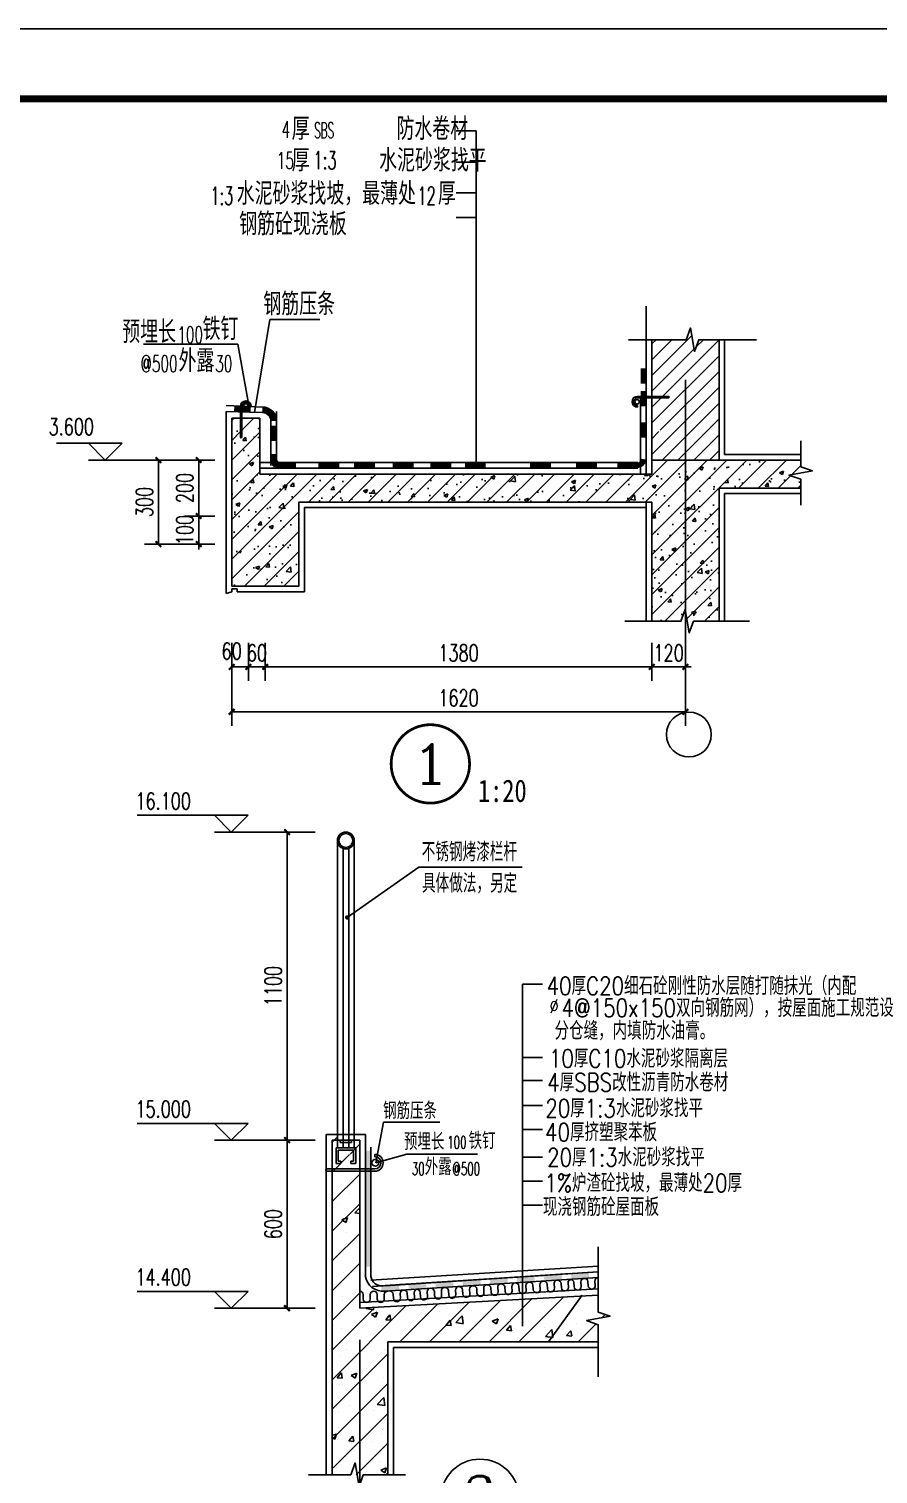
# Model space of a CAD drawing. Extents: x -522490 to 417652, y 450811 to 1108047.
# Drawn here: x 364187 to 370251, y 461490 to 471811 of the extents above; entities that cross this region are included whole.
import ezdxf
from ezdxf.enums import TextEntityAlignment as Align

# ---------------------------------------------------------------- set-up
doc = ezdxf.new("R2010")
doc.units = 0
doc.header["$LTSCALE"] = 1000
doc.header["$MEASUREMENT"] = 0
for name, color, linetype in [('3', 131, 'Continuous'), ('4-LINE', 7, 'Continuous'), ('AXIS', 3, 'Continuous'), ('AXIS_TEXT', 7, 'Continuous'), ('DIM_ELEV', 3, 'Continuous'), ('DIM_LEAD', 3, 'Continuous'), ('DIM_SYMB', 3, 'Continuous'), ('DOTE', 1, 'Continuous'), ('PUB_DIM', 3, 'Continuous'), ('PUB_TEXT', 7, 'Continuous'), ('PUB_TITLE', 4, 'Continuous'), ('WALL', 9, 'Continuous')]:
    doc.layers.add(name, color=color, linetype=linetype)
doc.styles.add('_HZTXT', font='txt.shx', dxfattribs={"width": 0.8, "bigfont": 'hztxt.shx'})
doc.styles.add('_SIMPLEX', font='SIMPLEX.shx', dxfattribs={"width": 0.6})
doc.styles.add('_TCH_AXIS', font='COMPLEX', dxfattribs={"bigfont": 'GBCBIG'})
doc.styles.add('_TCH_DIM', font='SIMPLEX', dxfattribs={"bigfont": 'GBCBIG'})
doc.styles.add('_TCH_DIM_T3', font='SIMPLEX', dxfattribs={"width": 0.705882, "bigfont": 'GBCBIG'})
doc.styles.add('COMP', font='complex', dxfattribs={"bigfont": 'hztxt'})
doc.styles.add('COMPLEX', font='COMPLEX')
doc.styles.add('DIM_FONT', font='SIMPLEX.shx', dxfattribs={"width": 0.8, "bigfont": 'hztxt.shx'})
doc.styles.add('黑体', font='simhei.ttf')
doc.dimstyles.new('_TCH_ARCH&&20', dxfattribs={"dimtxt": 59.5, "dimasz": 20, "dimexe": 50, "dimexo": 60, "dimgap": 20, "dimtad": 1, "dimdec": 0, "dimzin": 0, "dimdsep": 46, "dimtxsty": '_TCH_DIM_T3', "dimblk": 'ARCHTICK', "dimcen": 0.09, "dimclrt": 7, "dimazin": 2, "dimtfac": 1, "dimtdec": 0, "dimtix": 1, "dimtmove": 2, "dimatfit": 3, "dimfxl": 0, "dimtolj": 1, "dimtzin": 0, "dimarcsym": 0})

# ---------------------------------------------------------------- blocks, each defined once
blk = doc.blocks.new('_ArchTick')
at = {"color": 0, "linetype": 'ByBlock', "const_width": 0.4}
blk.add_lwpolyline([(-0.5, -0.5), (0.5, 0.5)], dxfattribs=at)
blk = doc.blocks.new('$LinePat$保温层')
at = {"color": 0}
for p, q in [((24, -24), (24, -56)), ((72, -56), (72, -24))]:
    blk.add_line(p, q, dxfattribs=at)
for centre, start, end in [((96, -24), 90, 180), ((0, -24), 0, 90), ((48, -56), 180, 0)]:
    blk.add_arc(centre, 24, start, end, dxfattribs=at)
blk = doc.blocks.new('_AXISO')
blk.add_circle((0, 0), 0.5)
at = {"layer": 'AXIS_TEXT', "style": 'COMPLEX', "width": 1.041667}
blk.add_attdef('A', text='', height=0.56, dxfattribs=at).set_placement((-0.25, -0.28), (0.25, -0.28), align=Align.FIT)
blk = doc.blocks.new('$LinePat$防水层2')
at = {"color": 0}
blk.add_line((0, 0), (600, 0), dxfattribs=at)
blk.add_solid([(150, 0), (450, 0), (150, -100), (450, -100)], dxfattribs=at)
blk = doc.blocks.new('A$C66B81AE5')
for p, q in [((3.6, 55.1), (0, 55.1)), ((22, -18.2), (22, 55.1)), ((25.6, -18.2), (25.6, 55.1))]:
    blk.add_line(p, q)
blk.add_circle((12.7, 56), 5.29)
for centre, radius, start, end in [((12.8, 55.1), 12.8, 0, 180), ((12.8, 55.1), 9.2, 0, 180), ((23.8, -18.2), 1.8, 180, 0)]:
    blk.add_arc(centre, radius, start, end)
blk = doc.blocks.new('*D952')
at = {"layer": 'Defpoints', "color": 0}
for p in [(335676.1, 469870.9), (335776.6, 469870.9), (335776.6, 469270.9)]:
    blk.add_point(p, dxfattribs=at)
at = {"layer": 'PUB_DIM', "color": 0, "lineweight": -2}
for p, q in [((335716.6, 469870.9), (335626.1, 469870.9)), ((335676.1, 469270.9), (335676.1, 469870.9)), ((335716.6, 469270.9), (335626.1, 469270.9))]:
    blk.add_line(p, q, dxfattribs=at)
at = {"layer": 'PUB_DIM', "color": 0, "lineweight": -2, "xscale": 20, "yscale": 20, "zscale": 20}
for p, rotation in [((335676.1, 469870.9), 90), ((335676.1, 469270.9), 270)]:
    blk.add_blockref('_ArchTick', p, dxfattribs=dict(at, rotation=rotation))
at = {"layer": 'PUB_DIM', "color": 7, "insert": (335626.4, 469570.9), "char_height": 59.5, "attachment_point": 5, "rotation": 90, "style": '_TCH_DIM_T3'}
blk.add_mtext('\\A1;600', dxfattribs=at)
blk = doc.blocks.new('*D953')
at = {"layer": 'Defpoints', "color": 0}
for p in [(335676.1, 470970.9), (335776.6, 470970.9), (335776.6, 469870.9)]:
    blk.add_point(p, dxfattribs=at)
at = {"layer": 'PUB_DIM', "color": 0, "lineweight": -2}
for p, q in [((335716.6, 470970.9), (335626.1, 470970.9)), ((335676.1, 469870.9), (335676.1, 470970.9)), ((335716.6, 469870.9), (335626.1, 469870.9))]:
    blk.add_line(p, q, dxfattribs=at)
at = {"layer": 'PUB_DIM', "color": 0, "lineweight": -2, "xscale": 20, "yscale": 20, "zscale": 20}
for p, rotation in [((335676.1, 470970.9), 90), ((335676.1, 469870.9), 270)]:
    blk.add_blockref('_ArchTick', p, dxfattribs=dict(at, rotation=rotation))
at = {"layer": 'PUB_DIM', "color": 7, "insert": (335626.4, 470420.9), "char_height": 59.5, "attachment_point": 5, "rotation": 90, "style": '_TCH_DIM_T3'}
blk.add_mtext('\\A1;1100', dxfattribs=at)
blk = doc.blocks.new('_INDEX1')
at = {"const_width": 0.035}
blk.add_lwpolyline([(-0.5, 0, 1), (0.5, 0, 1)], format="xyb", close=True, dxfattribs=at)
at = {"style": 'COMP', "width": 2.333333}
blk.add_attdef('1', text='', height=0.5, dxfattribs=at).set_placement((-0.25, -0.25), (0.25, -0.25), align=Align.FIT)
blk = doc.blocks.new('*D58')
at = {"layer": 'Defpoints', "color": 0}
for p in [(366721.6, 431637.7), (366839.4, 431637.7), (366839.4, 431537.7)]:
    blk.add_point(p, dxfattribs=at)
at = {"layer": 'PUB_DIM', "color": 0, "lineweight": -2}
for p, q in [((366779.4, 431637.7), (366671.6, 431637.7)), ((366721.6, 431637.7), (366721.6, 431657.7)), ((366721.6, 431537.7), (366721.6, 431637.7)), ((366779.4, 431537.7), (366671.6, 431537.7)), ((366721.6, 431537.7), (366721.6, 431517.7))]:
    blk.add_line(p, q, dxfattribs=at)
at = {"layer": 'PUB_DIM', "color": 0, "lineweight": -2, "xscale": 20, "yscale": 20, "zscale": 20}
for p, rotation in [((366721.6, 431637.7), 270), ((366721.6, 431537.7), 90)]:
    blk.add_blockref('_ArchTick', p, dxfattribs=dict(at, rotation=rotation))
at = {"layer": 'PUB_DIM', "color": 7, "insert": (366671.8, 431587.7), "char_height": 59.5, "attachment_point": 5, "rotation": 90, "style": '_TCH_DIM_T3'}
blk.add_mtext('\\A1;100', dxfattribs=at)
blk = doc.blocks.new('*D59')
at = {"layer": 'Defpoints', "color": 0}
for p in [(366721.6, 431837.7), (366839.4, 431837.7), (366839.4, 431637.7)]:
    blk.add_point(p, dxfattribs=at)
at = {"layer": 'PUB_DIM', "color": 0, "lineweight": -2}
for p, q in [((366779.4, 431837.7), (366671.6, 431837.7)), ((366721.6, 431637.7), (366721.6, 431837.7)), ((366779.4, 431637.7), (366671.6, 431637.7))]:
    blk.add_line(p, q, dxfattribs=at)
at = {"layer": 'PUB_DIM', "color": 0, "lineweight": -2, "xscale": 20, "yscale": 20, "zscale": 20}
for p, rotation in [((366721.6, 431837.7), 90), ((366721.6, 431637.7), 270)]:
    blk.add_blockref('_ArchTick', p, dxfattribs=dict(at, rotation=rotation))
at = {"layer": 'PUB_DIM', "color": 7, "insert": (366671.8, 431737.7), "char_height": 59.5, "attachment_point": 5, "rotation": 90, "style": '_TCH_DIM_T3'}
blk.add_mtext('\\A1;200', dxfattribs=at)
blk = doc.blocks.new('*D60')
at = {"layer": 'Defpoints', "color": 0}
for p in [(366578, 431837.7), (366779.4, 431837.7), (366779.4, 431537.7)]:
    blk.add_point(p, dxfattribs=at)
at = {"layer": 'PUB_DIM', "color": 0, "lineweight": -2}
for p, q in [((366719.4, 431837.7), (366528, 431837.7)), ((366578, 431537.7), (366578, 431837.7)), ((366719.4, 431537.7), (366528, 431537.7))]:
    blk.add_line(p, q, dxfattribs=at)
at = {"layer": 'PUB_DIM', "color": 0, "lineweight": -2, "xscale": 20, "yscale": 20, "zscale": 20}
for p, rotation in [((366578, 431837.7), 90), ((366578, 431537.7), 270)]:
    blk.add_blockref('_ArchTick', p, dxfattribs=dict(at, rotation=rotation))
at = {"layer": 'PUB_DIM', "color": 7, "insert": (366528.2, 431687.7), "char_height": 59.5, "attachment_point": 5, "rotation": 90, "style": '_TCH_DIM_T3'}
blk.add_mtext('\\A1;300', dxfattribs=at)
blk = doc.blocks.new('*D61')
at = {"layer": 'Defpoints', "color": 0}
for p in [(366839.4, 431245.2), (366899.4, 431245.2), (366899.4, 431099)]:
    blk.add_point(p, dxfattribs=at)
at = {"layer": 'PUB_DIM', "color": 0, "lineweight": -2}
for p, q in [((366839.4, 431185.2), (366839.4, 431049)), ((366899.4, 431185.2), (366899.4, 431049)), ((366839.4, 431099), (366899.4, 431099))]:
    blk.add_line(p, q, dxfattribs=at)
at = {"layer": 'PUB_DIM', "color": 0, "lineweight": -2, "xscale": 20, "yscale": 20, "zscale": 20, "rotation": 180}
blk.add_blockref('_ArchTick', (366839.4, 431099), dxfattribs=at)
at = {"layer": 'PUB_DIM', "color": 0, "lineweight": -2, "xscale": 20, "yscale": 20, "zscale": 20}
blk.add_blockref('_ArchTick', (366899.4, 431099), dxfattribs=at)
at = {"layer": 'PUB_DIM', "color": 7, "insert": (366839.4, 431155.4), "char_height": 59.5, "attachment_point": 5, "style": '_TCH_DIM_T3'}
blk.add_mtext('\\A1;60', dxfattribs=at)
blk = doc.blocks.new('*D62')
at = {"layer": 'Defpoints', "color": 0}
for p in [(366899.4, 431245.2), (366959.4, 431245.2), (366959.4, 431099)]:
    blk.add_point(p, dxfattribs=at)
at = {"layer": 'PUB_DIM', "color": 0, "lineweight": -2}
for p, q in [((366899.4, 431185.2), (366899.4, 431049)), ((366959.4, 431185.2), (366959.4, 431049)), ((366899.4, 431099), (366879.4, 431099)), ((366899.4, 431099), (366959.4, 431099)), ((366959.4, 431099), (366979.4, 431099))]:
    blk.add_line(p, q, dxfattribs=at)
at = {"layer": 'PUB_DIM', "color": 0, "lineweight": -2, "xscale": 20, "yscale": 20, "zscale": 20}
blk.add_blockref('_ArchTick', (366899.4, 431099), dxfattribs=at)
at = {"layer": 'PUB_DIM', "color": 0, "lineweight": -2, "xscale": 20, "yscale": 20, "zscale": 20, "rotation": 180}
blk.add_blockref('_ArchTick', (366959.4, 431099), dxfattribs=at)
at = {"layer": 'PUB_DIM', "color": 7, "insert": (366929.4, 431148.8), "char_height": 59.5, "attachment_point": 5, "style": '_TCH_DIM_T3'}
blk.add_mtext('\\A1;60', dxfattribs=at)
blk = doc.blocks.new('*D63')
at = {"layer": 'Defpoints', "color": 0}
for p in [(366959.4, 431245.2), (368339.4, 431245.2), (368339.4, 431099)]:
    blk.add_point(p, dxfattribs=at)
at = {"layer": 'PUB_DIM', "color": 0, "lineweight": -2}
for p, q in [((366959.4, 431185.2), (366959.4, 431049)), ((368339.4, 431185.2), (368339.4, 431049)), ((366959.4, 431099), (368339.4, 431099))]:
    blk.add_line(p, q, dxfattribs=at)
at = {"layer": 'PUB_DIM', "color": 0, "lineweight": -2, "xscale": 20, "yscale": 20, "zscale": 20, "rotation": 180}
blk.add_blockref('_ArchTick', (366959.4, 431099), dxfattribs=at)
at = {"layer": 'PUB_DIM', "color": 0, "lineweight": -2, "xscale": 20, "yscale": 20, "zscale": 20}
blk.add_blockref('_ArchTick', (368339.4, 431099), dxfattribs=at)
at = {"layer": 'PUB_DIM', "color": 7, "insert": (367649.4, 431148.8), "char_height": 59.5, "attachment_point": 5, "style": '_TCH_DIM_T3'}
blk.add_mtext('\\A1;1380', dxfattribs=at)
blk = doc.blocks.new('*D64')
at = {"layer": 'Defpoints', "color": 0}
for p in [(368339.4, 431245.2), (368459.4, 431245.2), (368459.4, 431099)]:
    blk.add_point(p, dxfattribs=at)
at = {"layer": 'PUB_DIM', "color": 0, "lineweight": -2}
for p, q in [((368339.4, 431185.2), (368339.4, 431049)), ((368459.4, 431185.2), (368459.4, 431049)), ((368339.4, 431099), (368319.4, 431099)), ((368339.4, 431099), (368459.4, 431099)), ((368459.4, 431099), (368479.4, 431099))]:
    blk.add_line(p, q, dxfattribs=at)
at = {"layer": 'PUB_DIM', "color": 0, "lineweight": -2, "xscale": 20, "yscale": 20, "zscale": 20}
blk.add_blockref('_ArchTick', (368339.4, 431099), dxfattribs=at)
at = {"layer": 'PUB_DIM', "color": 0, "lineweight": -2, "xscale": 20, "yscale": 20, "zscale": 20, "rotation": 180}
blk.add_blockref('_ArchTick', (368459.4, 431099), dxfattribs=at)
at = {"layer": 'PUB_DIM', "color": 7, "insert": (368399.4, 431148.8), "char_height": 59.5, "attachment_point": 5, "style": '_TCH_DIM_T3'}
blk.add_mtext('\\A1;120', dxfattribs=at)
blk = doc.blocks.new('*D65')
at = {"layer": 'Defpoints', "color": 0}
for p in [(366839.4, 431117.1), (368459.4, 431117.1), (368459.4, 430938.5)]:
    blk.add_point(p, dxfattribs=at)
at = {"layer": 'PUB_DIM', "color": 0, "lineweight": -2}
for p, q in [((366839.4, 431057.1), (366839.4, 430888.5)), ((368459.4, 431057.1), (368459.4, 430888.5)), ((366839.4, 430938.5), (368459.4, 430938.5))]:
    blk.add_line(p, q, dxfattribs=at)
at = {"layer": 'PUB_DIM', "color": 0, "lineweight": -2, "xscale": 20, "yscale": 20, "zscale": 20, "rotation": 180}
blk.add_blockref('_ArchTick', (366839.4, 430938.5), dxfattribs=at)
at = {"layer": 'PUB_DIM', "color": 0, "lineweight": -2, "xscale": 20, "yscale": 20, "zscale": 20}
blk.add_blockref('_ArchTick', (368459.4, 430938.5), dxfattribs=at)
at = {"layer": 'PUB_DIM', "color": 7, "insert": (367649.4, 430988.2), "char_height": 59.5, "attachment_point": 5, "style": '_TCH_DIM_T3'}
blk.add_mtext('\\A1;1620', dxfattribs=at)
blk = doc.blocks.new('JIE2')
for p, q in [((335856, 469842.9, 13728001.5), (335856, 470942.9, 13728001.5)), ((335916, 469842.9, 13728001.5), (335916, 470942.5, 13728001.5)), ((335876, 469842.9, 13728001.5), (335876, 470912.6, 13728001.5)), ((335896, 470912.6, 13728001.5), (335896, 469842.9, 13728001.5)), ((336516.1, 469207.1, 0), (336516.1, 470428.1, 0)), ((336221, 469935, 13728001.5), (336020.5, 469935, 13728001.5)), ((335837.4, 469864.1, 0), (335850, 469876.6, 0)), ((335850.2, 469876.8, 0), (335855.3, 469881.9, 0)), ((335889, 469882.5, 0), (335889, 469882.5, 0)), ((335915.9, 469836.4, 0), (335935.5, 469856, 0)), ((335837.7, 469758.3, 0), (335899.4, 469819.9, 0)), ((335851, 469842.9, 13728001.5), (335921, 469842.9, 13728001.5)), ((335900.8, 469821.4, 0), (335915.1, 469835.6, 0)), ((336356.2, 469821, 13728001.5), (336103.9, 469821, 13728001.5)), ((335892, 469777, 0), (335892, 469777, 0)), ((335893.9, 469798.9, 0), (335893.9, 469798.9, 0)), ((335838, 469652.5, 0), (335935.5, 469749.9, 0)), ((335859, 469751.7, 0), (335859, 469751.7, 0)), ((335890.2, 469699, 0), (335890.2, 469699, 0)), ((335900.5, 469681.6, 0), (335900.5, 469681.6, 0)), ((335838.3, 469546.7, 0), (335935.5, 469643.9, 0)), ((335855.2, 469643.2, 0), (335855.2, 469643.2, 0)), ((335886.6, 469599.1, 0), (335886.6, 469599.1, 0)), ((335918.3, 469611.1, 0), (335935.5, 469629, 0)), ((335918.3, 469611.1, 0), (335935.5, 469608.5, 0)), ((335871.2, 469586.9, 0), (335892.2, 469594.9, 0)), ((335871.2, 469586.9, 0), (335886.1, 469576.8, 0)), ((335886.3, 469577, 0), (335892.3, 469595.1, 0)), ((335838.6, 469440.9, 0), (335935.5, 469537.8, 0)), ((335882.9, 469499.3, 0), (335882.9, 469499.3, 0)), ((335888.1, 469502.6, 0), (335888.1, 469502.6, 0)), ((335889.9, 469539.9, 0), (335889.9, 469539.9, 0)), ((335934, 469464.5, 0), (335934, 469464.5, 0)), ((335838.9, 469335.2, 0), (335935.5, 469431.7, 0)), ((335879.3, 469399.4, 0), (335879.3, 469399.4, 0)), ((335839.2, 469229.4, 0), (335935.5, 469325.7, 0)), ((335874.3, 469312, 0), (335874.3, 469312, 0)), ((335875.7, 469299.5, 0), (335875.7, 469299.5, 0)), ((335899.6, 469301.7, 0), (335899.6, 469301.7, 0)), ((335921.5, 469328.2, 0), (335921.5, 469328.2, 0)), ((336184.9, 469150.9, 0), (336326, 469292, 0)), ((336291, 469150.9, 0), (336438.2, 469298, 0)), ((336397.1, 469150.9, 0), (336550.3, 469304.1, 0)), ((336503.1, 469150.9, 0), (336662.4, 469310.2, 0)), ((336609.2, 469150.9, 0), (336729.2, 469316.9, 0)), ((335839.5, 469123.6, 0), (335986.7, 469270.9, 0)), ((335839.8, 469017.8, 0), (336101.8, 469279.9, 0)), ((335958, 469269.2, 0), (335959.6, 469270.9, 0)), ((335958, 469269.2, 0), (335984.7, 469265.1, 0)), ((335977.3, 469248.5, 0), (335998.3, 469256.6, 0)), ((335977.3, 469248.5, 0), (335992.2, 469238.5, 0)), ((335984.9, 469265.2, 0), (335984.2, 469270.9, 0)), ((335992.3, 469238.6, 0), (335998.4, 469256.8, 0)), ((336028.7, 469229.5, 0), (336043.2, 469246.7, 0)), ((336046.8, 469228.1, 0), (336043.3, 469246.9, 0)), ((336078.9, 469150.9, 0), (336213.9, 469285.9, 0)), ((336181.9, 469243.3, 0), (336181.9, 469243.3, 0)), ((336220.8, 469259.6, 0), (336220.8, 469259.6, 0)), ((336278.2, 469219.6, 0), (336301.6, 469243.9, 0)), ((336295.9, 469269.5, 0), (336295.9, 469269.5, 0)), ((336305.1, 469215.6, 0), (336301.7, 469244.1, 0)), ((336333.4, 469262.5, 0), (336333.4, 469262.5, 0)), ((336587, 469242.8, 0), (336587, 469242.8, 0)), ((336801.5, 469237.1, 0), (336812.3, 469247.9, 0)), ((335842.6, 469209.8, 0), (335842.6, 469209.8, 0)), ((335872, 469199.7, 0), (335872, 469199.7, 0)), ((335917.7, 469219.7, 0), (335917.7, 469219.7, 0)), ((336027.8, 469222.2, 0), (336027.8, 469222.2, 0)), ((336028.7, 469229.5, 0), (336046.6, 469227.9, 0)), ((336031.3, 469234.7, 0), (336031.3, 469234.7, 0)), ((336243.9, 469210.7, 0), (336258.3, 469227.9, 0)), ((336243.9, 469210.7, 0), (336261.8, 469209.1, 0)), ((336262, 469209.3, 0), (336258.5, 469228.1, 0)), ((336278.2, 469219.6, 0), (336304.9, 469215.5, 0)), ((336408.4, 469224.5, 0), (336429.4, 469232.6, 0)), ((336408.4, 469224.5, 0), (336423.3, 469214.4, 0)), ((336412.1, 469212.8, 0), (336412.1, 469212.8, 0)), ((336423.5, 469214.6, 0), (336429.6, 469232.7, 0)), ((336459.1, 469191.8, 0), (336473.5, 469209.1, 0)), ((336459.1, 469191.8, 0), (336477, 469190.3, 0)), ((336477.1, 469190.5, 0), (336473.7, 469209.3, 0)), ((336485.6, 469185.1, 0), (336485.6, 469185.1, 0)), ((336520.1, 469191.1, 0), (336520.1, 469191.1, 0)), ((336595.2, 469201, 0), (336595.2, 469201, 0)), ((336598.4, 469169.9, 0), (336621.8, 469194.3, 0)), ((336625.2, 469165.9, 0), (336621.9, 469194.4, 0)), ((336639.6, 469206.2, 0), (336639.6, 469206.2, 0)), ((336674.2, 469173, 0), (336688.7, 469190.3, 0)), ((336692.3, 469171.6, 0), (336688.9, 469190.4, 0)), ((336708.8, 469215.9, 0), (336708.8, 469215.9, 0)), ((336715.3, 469150.9, 0), (336779.2, 469214.8, 0)), ((335976, 469151.9, 0), (335976, 469151.9, 0)), ((336062.1, 469152.7, 0), (336062.1, 469152.7, 0)), ((336217, 469151.2, 0), (336217, 469151.2, 0)), ((336237.1, 469182.8, 0), (336237.1, 469182.8, 0)), ((336329.7, 469162.6, 0), (336329.7, 469162.6, 0)), ((336330.6, 469166.1, 0), (336330.6, 469166.1, 0)), ((336598.4, 469169.9, 0), (336625.1, 469165.8, 0)), ((336658.9, 469176.9, 0), (336658.9, 469176.9, 0)), ((336674.2, 469173, 0), (336692.2, 469171.4, 0)), ((335840, 468912.1, 0), (336035.5, 469107.5, 0)), ((335868.4, 469099.8, 0), (335868.4, 469099.8, 0)), ((335879.1, 469118.4, 0), (335879.1, 469118.4, 0)), ((335887.2, 469122.7, 0), (335887.2, 469122.7, 0)), ((335952.4, 469116.4, 0), (335952.4, 469116.4, 0)), ((336024.2, 469122.3, 0), (336024.2, 469122.3, 0)), ((335855.1, 469022.7, 0), (335869.6, 469039.9, 0)), ((335873.2, 469021.3, 0), (335869.8, 469040.1, 0)), ((335904.3, 469031, 0), (335925.3, 469039, 0)), ((335904.3, 469031, 0), (335919.2, 469020.9, 0)), ((335919.3, 469021.1, 0), (335925.4, 469039.2, 0)), ((335959.1, 469056.8, 0), (335959.1, 469056.8, 0)), ((335840.3, 468806.3, 0), (336035.5, 469001.4, 0)), ((335855.1, 469022.7, 0), (335873.1, 469021.1, 0)), ((335864.7, 468999.9, 0), (335864.7, 468999.9, 0)), ((335873.5, 468998, 0), (335873.5, 468998, 0)), ((335916.4, 468999.4, 0), (335916.4, 468999.4, 0)), ((336020.5, 469022.4, 0), (336020.5, 469022.4, 0)), ((335997.8, 468927.4, 0), (336021.2, 468951.7, 0)), ((335997.8, 468927.4, 0), (336024.5, 468923.2, 0)), ((336024.7, 468923.3, 0), (336021.4, 468951.8, 0)), ((335840.6, 468700.5, 0), (336035.5, 468895.3, 0)), ((335861.1, 468900.1, 0), (335861.1, 468900.1, 0)), ((335898.7, 468921.8, 0), (335898.7, 468921.8, 0)), ((335984, 468904.7, 0), (335984, 468904.7, 0)), ((336016.9, 468922.6, 0), (336016.9, 468922.6, 0)), ((335857.9, 468846.1, 0), (335857.9, 468846.1, 0)), ((336018.1, 468839.4, 0), (336018.1, 468839.4, 0)), ((335840.3, 468816.9, 0), (335852.3, 468821.5, 0)), ((335840.3, 468807.3, 0), (335846.2, 468803.4, 0)), ((335846.4, 468803.6, 0), (335852.4, 468821.7, 0)), ((335857.4, 468800.2, 0), (335857.4, 468800.2, 0)), ((335896.8, 468797, 0), (335911.2, 468814.2, 0)), ((335896.8, 468797, 0), (335914.7, 468795.4, 0)), ((335905.1, 468786.3, 0), (335905.1, 468786.3, 0)), ((335914.9, 468795.6, 0), (335911.4, 468814.4, 0)), ((335921.2, 468805.8, 0), (335921.2, 468805.8, 0)), ((335922.6, 468676.4, 0), (336035.5, 468789.3, 0)), ((335980.2, 468796.2, 0), (335980.2, 468796.2, 0)), ((336013.2, 468822.7, 0), (336013.2, 468822.7, 0)), ((335886.3, 468742.8, 0), (335886.3, 468742.8, 0)), ((336009.6, 468722.8, 0), (336009.6, 468722.8, 0)), ((335853.8, 468700.3, 0), (335853.8, 468700.3, 0)), ((335901.3, 468677.9, 0), (335901.3, 468677.9, 0)), ((335958.2, 468676.9, 0), (335958.2, 468676.9, 0)), ((335958.4, 468686.9, 0), (335958.4, 468686.9, 0)), ((336010.3, 468692.7, 0), (336031.4, 468700.7, 0)), ((336010.3, 468692.7, 0), (336025.3, 468682.6, 0)), ((336014.9, 468692.8, 0), (336014.9, 468692.8, 0)), ((336025.4, 468682.8, 0), (336031.5, 468700.9, 0)), ((336028.7, 468676.4, 0), (336035.5, 468683.2, 0))]:
    blk.add_line(p, q)
at = {"ltscale": 0.5}
for p in [(336020.5, 469935, 607.5), (336103.9, 469821, 13728001.5)]:
    blk.add_line(p, (335993.2, 469789.9, 607.5), dxfattribs=at)
at = {"color": 1, "ltscale": 0.1}
blk.add_line((335935.5, 468472.3, 0), (335935.5, 469157.4, 0), dxfattribs=at)
at = {"color": 5}
blk.add_line((336035.5, 469150.9, 0), (336035.5, 468676.4, 0), dxfattribs=at)
at = {"color": 4}
blk.add_line((336055.5, 469130.9, 0), (336055.5, 468676.4, 0), dxfattribs=at)
at = {"elevation": 13728001.5}
blk.add_lwpolyline([(335866, 469870.9), (335906, 469870.9), (335906, 469862.9), (335866, 469862.9)], close=True, dxfattribs=at)
for radius in [30, 25]:
    blk.add_circle((335886, 470940.9, 13728001.5), radius)
at = {"layer": '3'}
for p, q in [((335851, 469842.9, 13728001.5), (335851, 469787.8, 13728001.5)), ((335859, 469834.9, 13728001.5), (335859, 469795.8, 13728001.5)), ((335859, 469834.9, 13728001.5), (335913, 469834.9, 13728001.5)), ((335913, 469834.9, 13728001.5), (335913, 469795.8, 13728001.5)), ((335921, 469842.9, 13728001.5), (335921, 469787.8, 13728001.5)), ((335851, 469787.8, 13728001.5), (335868.5, 469787.8, 13728001.5)), ((335859, 469795.8, 13728001.5), (335868.5, 469795.8, 13728001.5)), ((335868.5, 469787.8, 13728001.5), (335868.5, 469795.8, 13728001.5)), ((335913, 469795.8, 13728001.5), (335903.5, 469795.8, 13728001.5)), ((335903.5, 469787.8, 13728001.5), (335903.5, 469795.8, 13728001.5)), ((335921, 469787.8, 13728001.5), (335903.5, 469787.8, 13728001.5))]:
    blk.add_line(p, q, dxfattribs=at)
at = {"layer": 'AXIS'}
blk.add_circle((336364.8, 468591.8), 140, dxfattribs=at)
at = {"layer": 'DIM_ELEV'}
for p, q in [((335536.6, 471030.9), (335140.8, 471030.9)), ((335476.6, 470970.9), (335416.6, 471030.9)), ((335476.6, 470970.9), (335536.6, 471030.9)), ((335776.6, 470970.9), (335416.6, 470970.9)), ((335536.6, 469930.9), (335140.8, 469930.9)), ((335476.6, 469870.9), (335416.6, 469930.9)), ((335476.6, 469870.9), (335536.6, 469930.9)), ((335776.6, 469870.9), (335416.6, 469870.9)), ((335536.6, 469330.9), (335140.8, 469330.9)), ((335476.6, 469270.9), (335416.6, 469330.9)), ((335476.6, 469270.9), (335536.6, 469330.9)), ((335776.6, 469270.9), (335416.6, 469270.9))]:
    blk.add_line(p, q, dxfattribs=at)
at = {"layer": 'DIM_LEAD'}
for p, q in [((335890.9, 470666.1), (336145.9, 470845.1)), ((336145.9, 470845.1), (336515.9, 470845.1))]:
    blk.add_line(p, q, dxfattribs=at)
at = {"layer": 'DIM_LEAD', "const_width": 8}
blk.add_lwpolyline([(335887.7, 470663.8, 1), (335894.2, 470668.3, 1)], format="xyb", close=True, dxfattribs=at)
at = {"layer": 'DIM_SYMB', "elevation": 0}
blk.add_lwpolyline([(336787.1, 469025.4), (336787.1, 469211.9), (336745.1, 469227.2), (336829.1, 469242), (336787.1, 469256.9), (336787.1, 469489.4)], dxfattribs=at)
at = {"layer": 'DIM_SYMB', "color": 3, "elevation": 0}
blk.add_lwpolyline([(335752.4, 468676.4), (335903.3, 468676.4), (335918.6, 468718.4), (335933.4, 468634.4), (335948.3, 468676.4), (336099.2, 468676.4)], dxfattribs=at)
at = {"layer": 'PUB_DIM'}
for p, q in [((335835.8, 468580.3, 0), (335835.8, 468463.9, 0)), ((335935.5, 468580.3, 0), (335935.5, 468463.9, 0)), ((335835.8, 468513.9, 0), (335815.8, 468513.9, 0)), ((335835.8, 468513.9, 0), (335935.5, 468513.9, 0)), ((335935.5, 468513.9, 0), (335955.5, 468513.9, 0))]:
    blk.add_line(p, q, dxfattribs=at)
at = {"layer": 'PUB_TEXT'}
for p, q in [((336588.1, 470428.1, 13728001.5), (336516.1, 470428.1, 13728001.5)), ((336588.1, 470165.6, 13728001.5), (336516.1, 470165.6, 13728001.5)), ((336588.1, 470083.8, 13728001.5), (336516.1, 470083.8, 13728001.5)), ((336588.1, 469994.5, 13728001.5), (336516.1, 469994.5, 13728001.5)), ((336588.1, 469908.6, 13728001.5), (336516.1, 469908.6, 13728001.5)), ((336588.1, 469810.4, 13728001.5), (336516.1, 469810.4, 13728001.5)), ((336588.1, 469724.5, 27456003), (336516.1, 469724.5, 27456003)), ((336588.1, 469638.7, 27456003), (336516.1, 469638.7, 27456003))]:
    blk.add_line(p, q, dxfattribs=at)
at = {"layer": 'WALL', "color": 4}
for p, q in [((335815.5, 469890.9, 13728001.5), (335955.5, 469890.9, 13728001.5)), ((335815.5, 469890.9, 13728001.5), (335815.5, 468676.4, 13728001.5)), ((335975.5, 469371, 13728001.5), (336786.8, 469420.5, 13728001.5)), ((335935.5, 469290.9, 13728001.5), (336787.1, 469340.5, 13728001.5)), ((336055.5, 469130.9, 13728001.5), (336787.1, 469130.9, 13728001.5))]:
    blk.add_line(p, q, dxfattribs=at)
at = {"layer": 'WALL'}
for p, q in [((335836.5, 469870.9, 13728001.5), (335837, 468676.4, 13728001.5)), ((335836.5, 469870.9, 13728001.5), (335935.5, 469870.9, 13728001.5)), ((335935.5, 469870.9, 13728001.5), (335935.5, 469270.9, 13728001.5)), ((335935.5, 469270.9, 13728001.5), (336787.1, 469316.9, 13728001.5)), ((336035.5, 469150.9, 13728001.5), (336787.1, 469150.9, 13728001.5))]:
    blk.add_line(p, q, dxfattribs=at)
at = {"layer": 'WALL', "color": 6}
for p, q in [((335955.5, 469890.9, 13728001.5), (335955.5, 469387.3, 13728001.5)), ((335975.5, 469845.7, 13728001.5), (335975.5, 469389.9, 13728001.5)), ((335975.5, 469845.7, 13728001.5), (335975.5, 469384.2, 13728001.5)), ((336007.8, 469351.1, 13728001.5), (336786.8, 469400.5, 13728001.5)), ((336025.7, 469351.2, 13728001.5), (336787, 469400.5, 13728001.5)), ((336025.8, 469331.2, 13728001.5), (336787.1, 469380.5, 13728001.5))]:
    blk.add_line(p, q, dxfattribs=at)
for centre, radius, start, end in [((336019.5, 469395.5, 13728001.5), 64.6, 187.3156, 275.5505), ((336013.5, 469389, 13728001.5), 38.3, 187.2253, 279.0873)]:
    blk.add_arc(centre, radius, start, end, dxfattribs=at)
blk.add_solid([(335975.5, 469833.5, 13728001.5), (335975.5, 469418.6, 13728001.5), (335955.5, 469833.5, 13728001.5), (335955.5, 469418.6, 13728001.5)], dxfattribs=at)
at = {"xscale": 2.333285133354366, "yscale": 2.333285133354366, "zscale": 2.333285133354366, "rotation": 270}
blk.add_blockref('A$C66B81AE5', (335860.7, 469819.7, 13728001.5), dxfattribs=at)
at = {"color": 6, "xscale": 0.2114851264385938, "yscale": 0.1999999999534339, "zscale": 0.2000000001862645}
for p, rotation in [((336561.6, 469386.2, 13728001.5), 3.626747442794273), ((336658.5, 469392.4, 13728001.5), 3.626747442794272), ((335980.6, 469348.7, 13728001.5), 3.626747442794273), ((336077.4, 469354.9, 13728001.5), 3.626747442794273), ((336174.3, 469361, 13728001.5), 3.626747442794273), ((336271.1, 469367.3, 13728001.5), 3.626747442794273), ((336368, 469373.6, 13728001.5), 3.626747442794273), ((336464.8, 469379.8, 13728001.5), 3.626747442794273)]:
    blk.add_blockref('$LinePat$防水层2', p, dxfattribs=dict(at, rotation=rotation))
at = {"layer": 'AXIS', "xscale": -160, "yscale": 160, "zscale": 160}
blk.add_blockref('_AXISO', (335935.5, 468392.3, 13728001.5), dxfattribs=at)
at = {"layer": 'PUB_DIM', "xscale": 20, "yscale": 20, "zscale": 20}
blk.add_blockref('_ArchTick', (335835.8, 468513.9, 0), dxfattribs=at)
at = {"layer": 'PUB_DIM', "xscale": 20, "yscale": 20, "zscale": 20, "rotation": 180}
blk.add_blockref('_ArchTick', (335935.5, 468513.9, 0), dxfattribs=at)
at = {"layer": 'WALL', "color": 6, "zscale": 0.4999999998742679}
for p, xscale, yscale, rotation in [((336138.4, 469338.6, 13728001.5), 0.5217919626254918, 0.4999999998742678, 3.729707121648373), ((336188.6, 469341.8, 13728001.5), 0.5217919626254918, 0.4999999998742678, 3.729707121648373), ((336239.3, 469344.7, 13728001.5), 0.5217919626254918, 0.4999999998742678, 3.729707121648373), ((336289.5, 469348, 13728001.5), 0.5217919626254918, 0.4999999998742678, 3.729707121648373), ((336339.8, 469351.2, 13728001.5), 0.5217919626254918, 0.4999999998742678, 3.729707121648373), ((336390, 469354.5, 13728001.5), 0.5217919626254918, 0.4999999998742678, 3.729707121648373), ((336440.2, 469357.7, 13728001.5), 0.5217919626254918, 0.4999999998742678, 3.729707121648373), ((336490.5, 469361, 13728001.5), 0.5217919626254918, 0.4999999998742678, 3.729707121648373), ((336540.7, 469364.2, 13728001.5), 0.5217919626254918, 0.4999999998742678, 3.729707121648373), ((336591, 469367.5, 13728001.5), 0.5217919626254918, 0.4999999998742678, 3.729707121648373), ((336641.2, 469370.7, 13728001.5), 0.5217919626254918, 0.4999999998742678, 3.729707121648373), ((336686.6, 469374, 13728001.5), 0.5217919626254918, 0.4999999998742678, 3.729707121648373), ((336736.9, 469377.3, 13728001.5), 0.5217919626254918, 0.4999999998742678, 3.729707121648373), ((335935.3, 469331.4, 0), 0.5217919626254917, 0.4999999998742679, 0.2374128584582135), ((335985.4, 469331.6, 0), 0.5217919626254917, 0.4999999998742679, 0.2374128584582135), ((336041.5, 469332.4, 13728001.5), 0.5217919626254918, 0.4999999998742678, 3.729707121648373), ((336091.8, 469335.7, 13728001.5), 0.5217919626254918, 0.4999999998742678, 3.729707121648373)]:
    blk.add_blockref('$LinePat$保温层', p, dxfattribs=dict(at, xscale=xscale, yscale=yscale, rotation=rotation))
at = {"style": 'DIM_FONT', "width": 0.8}
blk.add_text('%%c', height=48.6, dxfattribs=at).set_placement((336612.7, 470325.2, 0))
at = {"layer": 'AXIS_TEXT', "style": '_TCH_AXIS', "width": 1.34975}
blk.add_text('3', height=158.2, dxfattribs=at).set_placement((336307, 468512.7), (336422.7, 468512.7), align=Align.FIT)
at = {"layer": 'AXIS_TEXT', "style": '_TCH_DIM', "width": 0.705882}
blk.add_text('1:20', height=104.12, dxfattribs=at).set_placement((336541.8, 468465.8))
at = {"layer": 'PUB_DIM', "color": 7, "insert": (335885.6, 468563.6, 0), "char_height": 59.5, "attachment_point": 5, "style": '_TCH_DIM_T3'}
blk.add_mtext('\\A1;120', dxfattribs=at)
at = {"layer": 'PUB_TEXT'}
for s, height, style, width, p in [('16.100', 59.5, '_TCH_DIM', 0.705882, (335134.8, 471051.9)), ('40厚C20细石砼刚性防水层随打随抹光（内配  ', 64.8, '_HZTXT', 0.8, (336602.9, 470389.2, 0)), ('4@150x150双向钢筋网），按屋面施工规范设', 64.8, '_HZTXT', 0.8, (336655.8, 470310.9, 0)), ('分仓缝，内填防水油膏。', 64.8, '_HZTXT', 0.8, (336631.1, 470229.3, 0)), ('10厚C10水泥砂浆隔离层', 64.8, '_HZTXT', 0.8, (336611.2, 470129.9, 0)), ('4厚SBS改性沥青防水卷材', 64.8, '_HZTXT', 0.8, (336604.8, 470044.7, 0)), ('15.000', 59.5, '_TCH_DIM', 0.705882, (335134.8, 469951.9)), ('钢筋压条', 60, '_HZTXT', 0.8, (336019, 469946, 27455395.5)), ('20厚1:3水泥砂浆找平', 64.8, '_HZTXT', 0.8, (336598.2, 469952.3, 0)), ('40厚挤塑聚苯板', 64.8, '_HZTXT', 0.8, (336597.3, 469866.7, 0)), ('预埋长', 60, '_HZTXT', 0.8, (336093.5, 469835.6, 27455395.5)), ('100', 44.47, '_SIMPLEX', 0.6, (336248.1, 469840.6, 27455395.5)), ('铁钉', 60, '_HZTXT', 0.8, (336324.4, 469838.7, 27455395.5)), ('外露', 60, '_HZTXT', 0.8, (336167.6, 469746.2, 27455395.5)), ('20厚1:3水泥砂浆找平', 64.8, '_HZTXT', 0.8, (336604.6, 469777.1, 0)), ('30', 44.47, '_SIMPLEX', 0.6, (336121.4, 469746.2, 27455395.5)), ('@500', 44.47, '_SIMPLEX', 0.6, (336265.8, 469746.2, 27455395.5)), ('1%%%炉渣砼找坡，最薄处20厚', 64.8, '_HZTXT', 0.8, (336595.3, 469685.6, 0)), ('现浇钢筋砼屋面板', 64.8, '_HZTXT', 0.8, (336589.7, 469600, 0)), ('14.400', 59.5, '_TCH_DIM', 0.705882, (335134.8, 469351.9))]:
    blk.add_text(s, height=height, dxfattribs=dict(at, style=style, width=width)).set_placement(p)
at = {"layer": 'PUB_TEXT', "style": '_TCH_DIM'}
for s, p in [('不锈钢烤漆栏杆', (336156.8, 470866.1)), ('具体做法，另定', (336157.6, 470754.1))]:
    blk.add_text(s, height=67.52, dxfattribs=at).set_placement(p)
at = {"layer": 'PUB_DIM'}
for p1, p2, picture, middle in [((335776.6, 469870.9), (335776.6, 470970.9), '*D953', (335626.4, 470420.9)), ((335776.6, 469270.9), (335776.6, 469870.9), '*D952', (335626.4, 469570.9))]:
    dim = blk.add_aligned_dim(p1=p1, p2=p2, distance=100.5, dimstyle='_TCH_ARCH&&20', dxfattribs=at)
    dim.commit()
    dim.dimension.update_dxf_attribs({"geometry": picture, "text_midpoint": middle})
blk = doc.blocks.new('TTYTYTYTY')
h = blk.add_hatch()
h.set_pattern_fill('普通砖', color=252, scale=30, style=0)
h.set_pattern_definition([(45, (161417.296, 395945.858), (-28.2135606, 28.2135606), [])])
edge = h.paths.add_edge_path()
edge.add_ellipse((368368.1, 431942.2), major_axis=(-1.91, 1.91), ratio=1, start_angle=135, end_angle=315, ccw=False)
edge.add_line((368368.1, 431939.5), (368339.4, 431939.5))
edge.add_line((368339.4, 431939.5), (368339.4, 431837.7))
edge.add_line((368339.4, 431837.7), (368579.4, 431837.7))
edge.add_line((368579.4, 431837.7), (368579.4, 432267.5))
edge.add_line((368579.4, 432267.5), (368507.2, 432267.5))
edge.add_line((368507.2, 432267.5), (368492.3, 432225.5))
edge.add_line((368492.3, 432225.5), (368477.5, 432309.5))
edge.add_line((368477.5, 432309.5), (368462.2, 432267.5))
edge.add_line((368462.2, 432267.5), (368339.4, 432267.5))
edge.add_line((368339.4, 432267.5), (368339.4, 431944.9))
edge.add_line((368339.4, 431944.9), (368368.1, 431944.9))
h = blk.add_hatch()
h.set_pattern_fill('钢筋混凝土', color=256, scale=20, style=0)
h.set_pattern_definition([(45, (0, 0), (-35.355339, 35.355339), []), (50, (0, 0), (143.452037, -12.550427), [15, -165]), (355, (0, 0), (-27.750267, 150.438427), [12, -132]), (100.4514, (11.95, -1.05), (115.701876, 137.88791), [12.748038, -140.228422]), (46.1842, (0, 40), (213.44821, -33.103803), [22.5, -247.5]), (96.6356, (17.79, 37.24), (186.93254, 194.823574), [19.12206, -210.3426]), (351.1842, (0, 40), (186.93239, 194.82372), [18, -198]), (21, (20, 30), (119.38141, -80.523778), [15, -165]), (326, (20, 30), (48.663066, 145.03001), [12, -132]), (71.4514, (29.95, 23.29), (168.044526, 64.5061), [12.748038, -140.228422]), (37.5, (0, 0), (2.431971, 66.5787708), [0, -130.4, 0, -134, 0, -132.5]), (7.5, (0, 0), (52.6139075, 78.882342), [0, -76.4, 0, -127.4, 0, -50.5]), (327.5, (-44.6, 0), (106.764487, -4.5109743), [0, -50, 0, -156, 0, -207]), (317.5, (-64.6, 0), (116.637234, 20.020996), [0, -65, 0, -103.6, 0, -147])])
h.paths.add_polyline_path([(367079.4, 431687.7), (368339.4, 431687.7), (368339.4, 431262.2), (368443.2, 431262.2), (368459.4, 431306.8), (368459.4, 431837.7), (368339.4, 431837.7), (368339.4, 431787.7), (367079.4, 431787.7), (366939.4, 431787.7), (366939.4, 431837.7), (366939.4, 431987.7), (366876, 431987.7), (366876, 431919.7, -1), (366870.6, 431919.7), (366870.6, 431987.7), (366839.4, 431987.7), (366839.4, 431837.7), (366839.4, 431637.7), (366839.4, 431387.7), (367079.4, 431387.7)])
h.paths.add_polyline_path([(368579.4, 431737.7), (368871, 431737.7), (368871, 431768.9), (368829, 431783.8), (368913, 431798.6), (368871, 431813.9), (368871, 431837.7), (368459.4, 431837.7), (368459.4, 431299), (368473.3, 431220.2), (368488.2, 431262.2), (368579.4, 431262.2)])
for p, q in [((367712.9, 431828.8, 0), (367712.9, 433013.8, 0)), ((366920.8, 432008, 0), (366975.7, 432340, 0)), ((366975.7, 432340, 0), (367154.5, 432340, 0)), ((366525.1, 432251.9, 0), (366861.5, 432251.9, 0)), ((366905.9, 432006.5, 0), (366861.5, 432251.9, 0)), ((366939.9, 431987.7, 0), (366839.4, 431987.7, 0)), ((366839.4, 431787.7, 0), (366839.4, 431387.7, 0)), ((366939.4, 431808.8), (368289.4, 431808.8)), ((366839.4, 431387.7, 0), (367079.4, 431387.7, 0))]:
    blk.add_line(p, q)
at = {"color": 4}
for p, q in [((368319.4, 432387.5), (368319.4, 431787.7)), ((368599.4, 432267.5), (368599.4, 431857.7)), ((366819.4, 431760.6, 0), (366819.4, 432011)), ((366819.4, 432011), (366949.4, 432007.1)), ((366979.4, 431977.1), (366979.4, 431817.7)), ((368319.4, 431687.7), (368319.4, 431262.2)), ((368599.4, 431717.7), (368599.4, 431262.2)), ((366819.4, 431361.2), (366839.4, 431367.7)), ((366839.4, 431367.7), (366839.4, 431377.7)), ((366839.4, 431377.7), (366859.4, 431377.7)), ((366859.4, 431377.7), (366859.4, 431367.7))]:
    blk.add_line(p, q, dxfattribs=at)
at = {"color": 5}
for p, q in [((368339.4, 432267.5), (368339.4, 431787.7)), ((368579.4, 432267.5), (368579.4, 431837.7)), ((368339.4, 431837.7), (368871, 431837.7)), ((367079.4, 431787.7), (368339.4, 431787.7)), ((368579.4, 431737.7), (368871, 431737.7)), ((368579.4, 431737.7), (368579.4, 431262.2)), ((367079.4, 431687.7), (368319.4, 431687.7)), ((368339.4, 431687.7), (368339.4, 431617.7)), ((368339.4, 431687.7), (368339.4, 431262.2))]:
    blk.add_line(p, q, dxfattribs=at)
at = {"color": 1}
blk.add_line((368459.4, 431124.7), (368459.4, 432123.7), dxfattribs=at)
at = {"color": 6}
for p, q in [((366819.4, 432032.8), (366949.4, 432027.1)), ((368299.4, 432064.9), (368299.4, 431787.7)), ((366999.4, 432010.9), (366999.4, 431838.9)), ((366939.4, 431828.8), (368289.4, 431828.8))]:
    blk.add_line(p, q, dxfattribs=at)
at = {"color": 6, "const_width": 20}
for points in [[(368309.4, 432165.6), (368309.4, 432110.7)], [(368309.4, 432084.1), (368309.4, 432029.2)], [(366848.3, 432020.7), (366906.9, 432018.9)], [(368309.4, 431972.2), (368309.4, 431917.3)], [(366989.4, 431960.8), (366989.4, 431905.9)], [(366989, 431859.2), (366989.4, 431840.5), (366990.6, 431832.5), (366993.7, 431827.5), (366999.8, 431822.2), (367004.7, 431819.5), (367011.6, 431818.4), (367020.5, 431818.4)], [(367068.5, 431818.9), (367016.7, 431818.9)], [(367224.1, 431818.9), (367149.3, 431818.9)], [(367351.4, 431818.9), (367276.6, 431818.9)], [(367489, 431818.9), (367414.2, 431818.9)], [(367623.1, 431818.9), (367548.3, 431818.9)], [(367746.7, 431818.9), (367672, 431818.9)], [(367979.7, 431818.9), (367905, 431818.9)], [(368143.2, 431818.9), (368068.5, 431818.9)], [(368290.9, 431818.8), (368216.2, 431818.8)], [(368309.7, 431841), (368308, 431831.3), (368303.2, 431825.7), (368297, 431821), (368284.9, 431818.3), (368271.1, 431818.8)]]:
    blk.add_lwpolyline(points, dxfattribs=at)
blk.add_lwpolyline([(366989.4, 431977.1, 0.414214), (366949.4, 432017.1)], format="xyb", dxfattribs=at)
at = {"color": 4}
for points in [[(366819.4, 431361.2), (366819.4, 431763)], [(368319.4, 431667.7), (367099.4, 431667.7), (367099.4, 431367.7), (366859.4, 431367.7)]]:
    blk.add_lwpolyline(points, dxfattribs=at)
at = {"color": 6}
for centre, radius, start, end in [((366949.4, 431977.1), 50, 0, 90), ((367009.4, 431838.9), 10, 180, 270)]:
    blk.add_arc(centre, radius, start, end, dxfattribs=at)
at = {"color": 4}
blk.add_arc((366949.4, 431977.1), 30, 0, 90, dxfattribs=at)
blk.add_arc((367009.4, 431838.9), 30, 180, 270)
at = {"layer": '4-LINE', "color": 5}
for p, q in [((366839.4, 431637.7, 0), (366839.4, 431987.7, 0)), ((366839.4, 431987.7, 0), (366839.4, 431837.7, 0)), ((366839.4, 431987.7, 0), (366899.4, 431987.7, 0)), ((366870.6, 431987.7, 0), (366876, 431987.7, 0)), ((366939.4, 431987.7, 0), (366939.4, 431837.7, 0)), ((366939.4, 431837.7, 0), (366939.4, 431787.7, 0)), ((366839.4, 431787.7, 0), (366839.4, 431687.7)), ((367079.4, 431787.7, 0), (366939.4, 431787.7, 0)), ((367079.4, 431687.7, 0), (367079.4, 431637.7, 0)), ((367079.4, 431387.7, 0), (367079.4, 431687.7, 0))]:
    blk.add_line(p, q, dxfattribs=at)
blk.add_lwpolyline([(368339.4, 431687.7), (367079.4, 431687.7), (367079.4, 431387.7), (366839.4, 431387.7), (366839.4, 431763)], dxfattribs=at)
at = {"layer": 'DIM_ELEV'}
for p, q in [((366448, 431897.7, -44131.5), (366213.9, 431897.7, -44131.5)), ((366388, 431837.7, -44131.5), (366328, 431897.7, -44131.5)), ((366388, 431837.7, -44131.5), (366448, 431897.7, -44131.5)), ((366528, 431837.7, -44131.5), (366328, 431837.7, -44131.5))]:
    blk.add_line(p, q, dxfattribs=at)
at = {"layer": 'DIM_SYMB', "elevation": -44131.5}
for points in [[(368255.9, 432267.5), (368462.2, 432267.5), (368477.5, 432309.5), (368492.3, 432225.5), (368507.2, 432267.5), (368713.5, 432267.5)], [(368871, 431905.9), (368871, 431813.9), (368913, 431798.6), (368829, 431783.8), (368871, 431768.9), (368871, 431676.8)], [(368242.8, 431262.2), (368443.2, 431262.2), (368458.5, 431304.2), (368473.3, 431220.2), (368488.2, 431262.2), (368688.6, 431262.2)]]:
    blk.add_lwpolyline(points, dxfattribs=at)
at = {"layer": 'DOTE', "color": 4}
for p, q in [((368599.4, 431857.7), (368871, 431857.7)), ((368599.4, 431717.7), (368871, 431717.7))]:
    blk.add_line(p, q, dxfattribs=at)
at = {"layer": 'PUB_TEXT'}
for p, q in [((367712.9, 433013.8, 0), (367640.9, 433013.8, 0)), ((367712.9, 432901.1, 0), (367640.9, 432901.1, 0)), ((367712.9, 432791.7, 0), (367640.9, 432791.7, 0)), ((367712.9, 432703.5, 0), (367640.9, 432703.5, 0))]:
    blk.add_line(p, q, dxfattribs=at)
at = {"xscale": -1.500000750645995, "yscale": 1.500000750645995, "zscale": 1.500000749998435}
blk.add_blockref('A$C66B81AE5', (366909, 431947, 0), dxfattribs=at)
at = {"xscale": 1.500000750645995, "yscale": 1.500000750645995, "zscale": 1.500000750645995, "rotation": 90}
blk.add_blockref('A$C66B81AE5', (368370.8, 432026.5, 0), dxfattribs=at)
at = {"layer": 'AXIS', "xscale": 160, "yscale": 160, "zscale": 160}
blk.add_blockref('_AXISO', (368471.8, 430857.7, 0), dxfattribs=at)
at = {"layer": 'PUB_TEXT', "xscale": 280, "yscale": 280, "zscale": 280}
blk.add_blockref('_INDEX1', (367548.8, 430752.7, 0), dxfattribs=at).add_auto_attribs({'1': '1'})
at = {"layer": 'PUB_TEXT'}
for s, height, style, width, p in [('厚     防水卷材', 80, '_HZTXT', 0.8, (367053.8, 432980.6, 0)), ('4', 59.3, '_SIMPLEX', 0.6, (367017.3, 432988.7, 0)), ('SBS', 55.25, 'DIM_FONT', 0.494118, (367133.7, 432987.4)), ('15', 59.3, '_SIMPLEX', 0.6, (367000.6, 432877.6, 0)), ('厚    水泥砂浆找平', 80, '_HZTXT', 0.8, (367053.8, 432867.9, 0)), ('1:3', 64, '_SIMPLEX', 0.6, (367131.8, 432876)), ('1:3', 64, '_SIMPLEX', 0.6, (366763.2, 432749, 0)), ('水泥砂浆找坡，最薄处', 80, '_HZTXT', 0.8, (366857.4, 432749, 0)), ('12', 64, '_SIMPLEX', 0.6, (367502.3, 432749, 0)), ('厚', 80, '_HZTXT', 0.8, (367575.8, 432749, 0)), ('钢筋砼现浇板', 80, '_HZTXT', 0.8, (366866.3, 432640.3, 0)), ('钢筋压条', 80, '_HZTXT', 0.8, (366952.5, 432354.7, 0)), ('预埋长', 80, '_HZTXT', 0.8, (366448.8, 432255.3)), ('铁钉', 80, '_HZTXT', 0.8, (366735.6, 432265.8)), ('100', 59.3, '_SIMPLEX', 0.6, (366645.4, 432255.3)), ('外露', 80, '_HZTXT', 0.8, (366649.6, 432152.2)), ('@500', 59.3, '_SIMPLEX', 0.6, (366513.6, 432152.2)), ('30', 59.3, '_SIMPLEX', 0.6, (366780.6, 432152.2)), ('3.600', 59.5, '_TCH_DIM', 0.705882, (366185.9, 431926.7, -44131.5)), ('  1:20', 80, '黑体', 0.8, (367631.5, 430616.9, 1424))]:
    blk.add_text(s, height=height, dxfattribs=dict(at, style=style, width=width)).set_placement(p)
at = {"layer": 'PUB_DIM'}
for p1, p2, distance, picture, middle in [((366779.4, 431537.7, -44131.5), (366779.4, 431837.7, -44131.5), 201.4, '*D60', (366528.2, 431687.7, -44131.5)), ((366839.4, 431637.7, -44131.5), (366839.4, 431837.7, -44131.5), 117.8, '*D59', (366671.8, 431737.7, -44131.5)), ((366839.4, 431537.7, -44131.5), (366839.4, 431637.7, -44131.5), 117.8, '*D58', (366671.8, 431587.7, -44131.5)), ((366899.4, 431245.2, -44131.5), (366959.4, 431245.2, -44131.5), -146.2, '*D62', (366929.4, 431148.8, -44131.5)), ((366959.4, 431245.2, -44131.5), (368339.4, 431245.2, -44131.5), -146.2, '*D63', (367649.4, 431148.8, -44131.5)), ((368339.4, 431245.2, -44131.5), (368459.4, 431245.2, -44131.5), -146.2, '*D64', (368399.4, 431148.8, -44131.5)), ((366839.4, 431117.1, -44131.5), (368459.4, 431117.1, -44131.5), -178.6, '*D65', (367649.4, 430988.2, -44131.5))]:
    dim = blk.add_aligned_dim(p1=p1, p2=p2, distance=distance, dimstyle='_TCH_ARCH&&20', dxfattribs=at)
    dim.commit()
    dim.dimension.update_dxf_attribs({"geometry": picture, "text_midpoint": middle})
dim = blk.add_linear_dim(base=(366899.4, 431099, -44131.5), p1=(366839.4, 431245.2, -44131.5), p2=(366899.4, 431245.2, -44131.5), angle=0, dimstyle='_TCH_ARCH&&20', dxfattribs=at)
dim.commit()
dim.dimension.update_dxf_attribs({"geometry": '*D61', "text_midpoint": (366839.4, 431155.4, -44131.5), "dimtype": 129})

msp = doc.modelspace()

# ---------------------------------------------------------------- linework, layer by layer
at = {"layer": 'PUB_TITLE'}
msp.add_lwpolyline([(344104.4, 450811), (381254.4, 450811), (381254.4, 471811), (344104.4, 471811)], close=True, dxfattribs=at)
at = {"layer": 'PUB_TITLE', "const_width": 50}
msp.add_lwpolyline([(345354.4, 451311), (380754.4, 451311), (380754.4, 471311), (345354.4, 471311)], close=True, dxfattribs=at)

# ---------------------------------------------------------------- block references
at = {"xscale": 2, "yscale": 2, "zscale": 2}
for name, p in [('TTYTYTYTY', (-368043.8, -394943.4)), ('JIE2', (-305321.5, -475866.7, 0))]:
    msp.add_blockref(name, p, dxfattribs=at)

doc.saveas('drawing.dxf')
